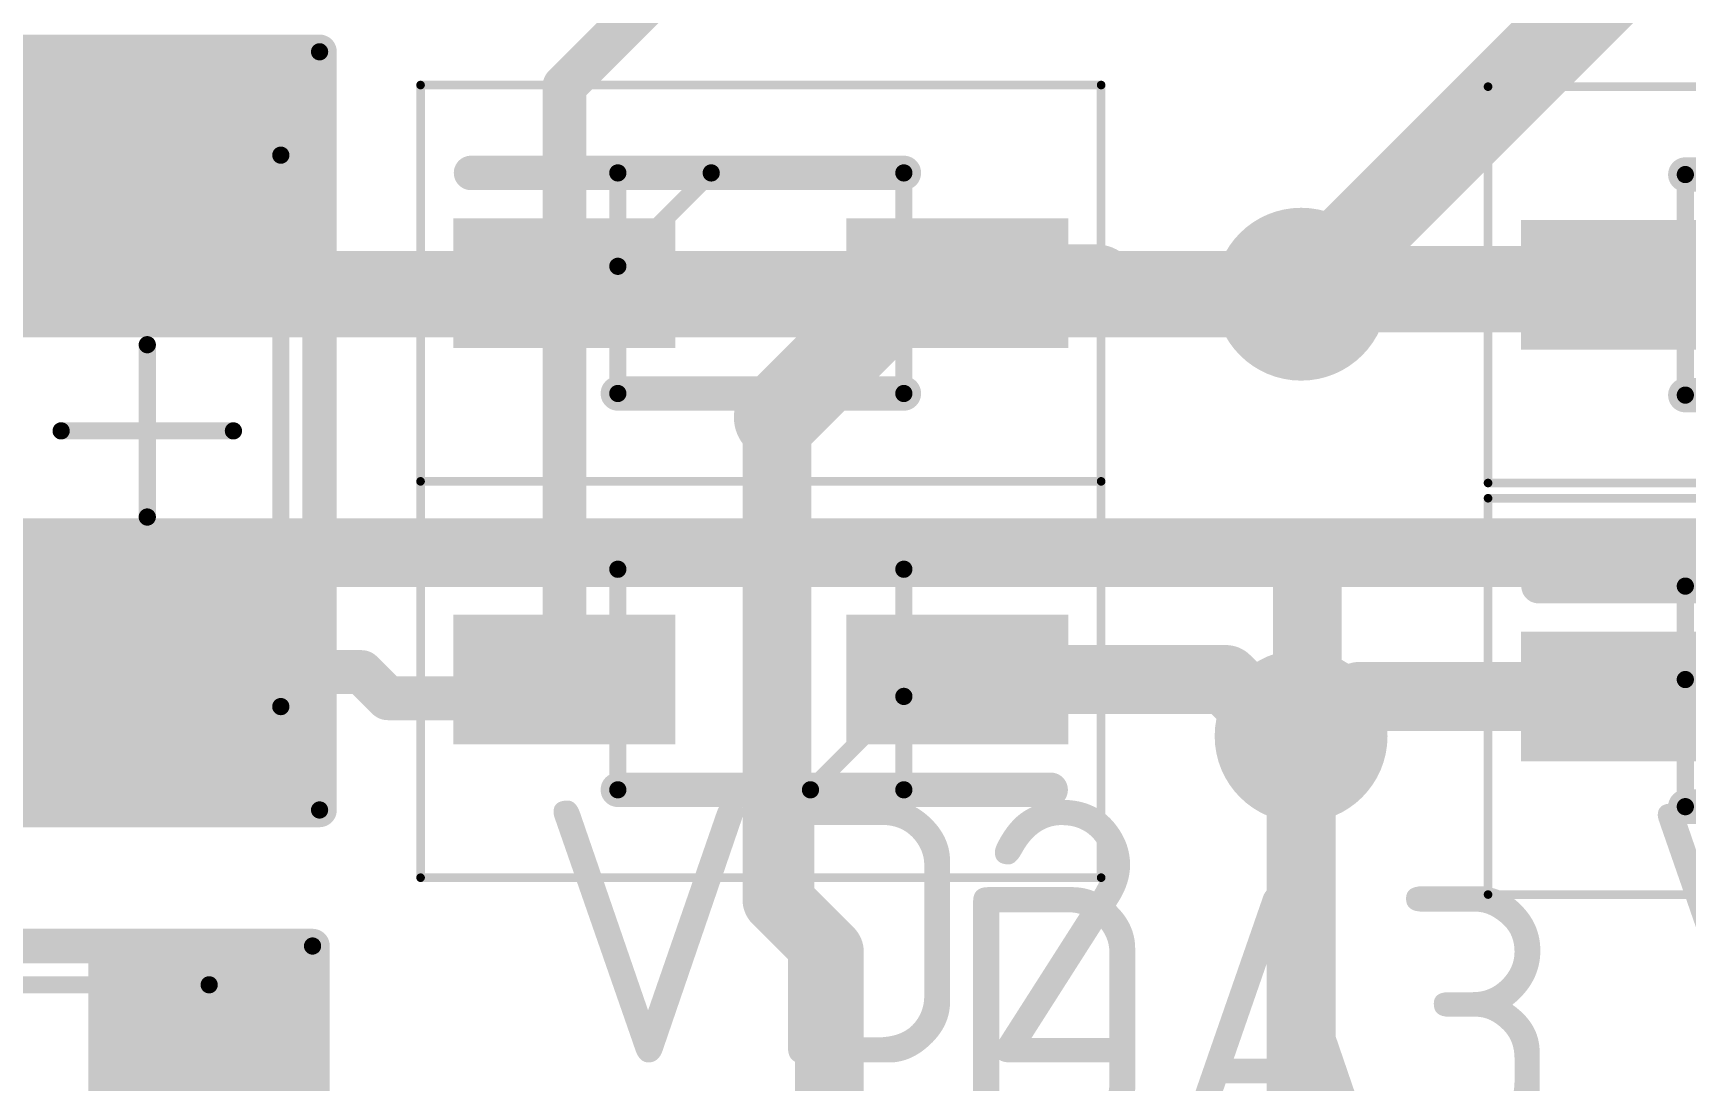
# Model space of a CAD drawing. Header units: inches. Extents: x 0 to 220, y 0 to 115.
# Drawn here: x 88.21 to 97.8, y 16.43 to 22.52 of the extents above; entities that cross this region are included whole.
import ezdxf

# ---------------------------------------------------------------- set-up
doc = ezdxf.new("R2010")
doc.units = ezdxf.units.IN
for name, color, linetype in [('Bottom Layer- Bottom', 5, 'Continuous'), ('Bottom Solder- Bot Mask', 6, 'Continuous'), ('Mechanical 13', 56, 'Continuous'), ('Mechanical 15', 56, 'Continuous'), ('Top Layer- Top', 1, 'Continuous'), ('Top Overlay- Top Silk', 2, 'Continuous'), ('Top Paste- Top Paste', 8, 'Continuous'), ('Top Solder- Top Mask', 216, 'Continuous')]:
    doc.layers.add(name, color=color, linetype=linetype)
doc.styles.add('GOST type B', font='', dxfattribs={"height": 0.2})
doc.styles.get('GOST type B').set_extended_font_data('GOST type B')

# ---------------------------------------------------------------- blocks, each defined once
blk = doc.blocks.new('1206_38')
at = {"layer": 'Top Layer- Top'}
for points in [[(-1.99999473, -0.80000475), (-1.99999473, 0.79999459), (-0.9999941899999999, 0.79999459), (-0.9999941899999999, -0.80000475)], [(0.9999941899999999, -0.79999459), (0.9999941899999999, 0.80000475), (1.99999473, 0.80000475), (1.99999473, -0.79999459)]]:
    blk.add_hatch(color=7, dxfattribs=at).paths.add_polyline_path(points)
at = {"layer": 'Top Paste- Top Paste'}
for points in [[(-1.99999473, -0.80000475), (-1.99999473, 0.79999459), (-0.9999941899999999, 0.79999459), (-0.9999941899999999, -0.80000475)], [(0.9999941899999999, -0.79999459), (0.9999941899999999, 0.80000475), (1.99999473, 0.80000475), (1.99999473, -0.79999459)]]:
    blk.add_hatch(color=7, dxfattribs=at).paths.add_polyline_path(points)
at = {"layer": 'Top Solder- Top Mask'}
for points in [[(-2.10159473, -0.90160475), (-2.10159473, 0.90159459), (-0.89839419, 0.90159459), (-0.89839419, -0.90160475)], [(0.89839419, -0.90159459), (0.89839419, 0.90160475), (2.10159473, 0.90160475), (2.10159473, -0.90159459)]]:
    blk.add_hatch(color=7, dxfattribs=at).paths.add_polyline_path(points)
at = {"layer": 'Mechanical 13'}
for points in [[(-1.59999934, 0.77499972, 0.0999998, 0.0999998, 0), (-1.60000442, -0.77499718, 0.0999998, 0.0999998, 0)], [(1.60000188, 0.77499718, 0.0999998, 0.0999998, 0), (-1.59999934, 0.77499972, 0.0999998, 0.0999998, 0)], [(1.60000188, 0.77499718, 0.0999998, 0.0999998, 0), (1.5999968, -0.77499972, 0.0999998, 0.0999998, 0)], [(1.5999968, -0.77499972, 0.0999998, 0.0999998, 0), (-1.60000442, -0.77499718, 0.0999998, 0.0999998, 0)]]:
    blk.add_lwpolyline(points, format="xyseb", dxfattribs=at)
for points in [[(-1.62499802, 0.77499972, 0.0499999, 0.0499999, 1), (-1.57500066, 0.77499972, 0.0499999, 0.0499999, 1)], [(-1.62499802, 0.77499972, 0.0499999, 0.0499999, 1), (-1.57500066, 0.77499972, 0.0499999, 0.0499999, 1)], [(1.5750032, 0.77499718, 0.0499999, 0.0499999, 1), (1.62500056, 0.77499718, 0.0499999, 0.0499999, 1)], [(1.5750032, 0.77499718, 0.0499999, 0.0499999, 1), (1.62500056, 0.77499718, 0.0499999, 0.0499999, 1)], [(-1.6250031, -0.77499718, 0.0499999, 0.0499999, 1), (-1.57500574, -0.77499718, 0.0499999, 0.0499999, 1)], [(-1.6250031, -0.77499718, 0.0499999, 0.0499999, 1), (-1.57500574, -0.77499718, 0.0499999, 0.0499999, 1)], [(1.57499812, -0.77499972, 0.0499999, 0.0499999, 1), (1.62499548, -0.77499972, 0.0499999, 0.0499999, 1)], [(1.57499812, -0.77499972, 0.0499999, 0.0499999, 1), (1.62499548, -0.77499972, 0.0499999, 0.0499999, 1)]]:
    blk.add_lwpolyline(points, format="xyseb", close=True, dxfattribs=at)
at = {"layer": 'Mechanical 15'}
for points in [[(2.19999814, 1.00000054, 0.0999998, 0.0999998, 0), (-2.19999814, 0.999998, 0.0999998, 0.0999998, 0)], [(-2.19999814, 0.999998, 0.0999998, 0.0999998, 0), (-2.19999814, -1.00000054, 0.0999998, 0.0999998, 0)], [(2.19999814, 1.00000054, 0.0999998, 0.0999998, 0), (2.19999814, -0.999998, 0.0999998, 0.0999998, 0)], [(2.54e-06, -0.49999646, 0.0999998, 0.0999998, 0), (0, 0.49999646, 0.0999998, 0.0999998, 0)], [(0.49999646, 2.54e-06, 0.0999998, 0.0999998, 0), (-0.49999646, 0, 0.0999998, 0.0999998, 0)], [(2.19999814, -0.999998, 0.0999998, 0.0999998, 0), (-2.19999814, -1.00000054, 0.0999998, 0.0999998, 0)]]:
    blk.add_lwpolyline(points, format="xyseb", dxfattribs=at)
for points in [[(-2.22499682, 0.999998, 0.0499999, 0.0499999, 1), (-2.17499946, 0.999998, 0.0499999, 0.0499999, 1)], [(-2.22499682, 0.999998, 0.0499999, 0.0499999, 1), (-2.17499946, 0.999998, 0.0499999, 0.0499999, 1)], [(2.17499946, 1.00000054, 0.0499999, 0.0499999, 1), (2.22499682, 1.00000054, 0.0499999, 0.0499999, 1)], [(2.17499946, 1.00000054, 0.0499999, 0.0499999, 1), (2.22499682, 1.00000054, 0.0499999, 0.0499999, 1)], [(-0.02499868, 0.49999646, 0.0499999, 0.0499999, 1), (0.02499868, 0.49999646, 0.0499999, 0.0499999, 1)], [(-0.5249951399999999, 0, 0.0499999, 0.0499999, 1), (-0.47499778, 0, 0.0499999, 0.0499999, 1)], [(0.47499778, 2.54e-06, 0.0499999, 0.0499999, 1), (0.5249951399999999, 2.54e-06, 0.0499999, 0.0499999, 1)], [(-0.02499614, -0.49999646, 0.0499999, 0.0499999, 1), (0.02500122, -0.49999646, 0.0499999, 0.0499999, 1)], [(-2.22499682, -1.00000054, 0.0499999, 0.0499999, 1), (-2.17499946, -1.00000054, 0.0499999, 0.0499999, 1)], [(-2.22499682, -1.00000054, 0.0499999, 0.0499999, 1), (-2.17499946, -1.00000054, 0.0499999, 0.0499999, 1)], [(2.17499946, -0.999998, 0.0499999, 0.0499999, 1), (2.22499682, -0.999998, 0.0499999, 0.0499999, 1)], [(2.17499946, -0.999998, 0.0499999, 0.0499999, 1), (2.22499682, -0.999998, 0.0499999, 0.0499999, 1)]]:
    blk.add_lwpolyline(points, format="xyseb", close=True, dxfattribs=at)
at = {"layer": 'Top Overlay- Top Silk'}
for points in [[(2.19999814, 1.00000054, 0.1999996, 0.1999996, 0), (-2.19999814, 0.999998, 0.1999996, 0.1999996, 0)], [(-2.19999814, 0.999998, 0.1999996, 0.1999996, 0), (-2.19999814, -1.00000054, 0.1999996, 0.1999996, 0)], [(2.19999814, 1.00000054, 0.1999996, 0.1999996, 0), (2.19999814, -0.999998, 0.1999996, 0.1999996, 0)], [(2.19999814, -0.999998, 0.1999996, 0.1999996, 0), (-2.19999814, -1.00000054, 0.1999996, 0.1999996, 0)]]:
    blk.add_lwpolyline(points, format="xyseb", dxfattribs=at)
for points in [[(-2.24999804, 0.999998, 0.0999998, 0.0999998, 1), (-2.14999824, 0.999998, 0.0999998, 0.0999998, 1)], [(-2.24999804, 0.999998, 0.0999998, 0.0999998, 1), (-2.14999824, 0.999998, 0.0999998, 0.0999998, 1)], [(2.14999824, 1.00000054, 0.0999998, 0.0999998, 1), (2.24999804, 1.00000054, 0.0999998, 0.0999998, 1)], [(2.14999824, 1.00000054, 0.0999998, 0.0999998, 1), (2.24999804, 1.00000054, 0.0999998, 0.0999998, 1)], [(-2.24999804, -1.00000054, 0.0999998, 0.0999998, 1), (-2.14999824, -1.00000054, 0.0999998, 0.0999998, 1)], [(-2.24999804, -1.00000054, 0.0999998, 0.0999998, 1), (-2.14999824, -1.00000054, 0.0999998, 0.0999998, 1)], [(2.14999824, -0.999998, 0.0999998, 0.0999998, 1), (2.24999804, -0.999998, 0.0999998, 0.0999998, 1)], [(2.14999824, -0.999998, 0.0999998, 0.0999998, 1), (2.24999804, -0.999998, 0.0999998, 0.0999998, 1)]]:
    blk.add_lwpolyline(points, format="xyseb", close=True, dxfattribs=at)
blk = doc.blocks.new('SOD_323_88')
at = {"layer": 'Top Layer- Top'}
for points in [[(-1.68249219, 0.27500199), (-0.59749309, 0.27500199), (-0.59749309, -0.27499691), (-1.68249219, -0.27499691)], [(0.5975032499999999, 0.27499945), (1.68250235, 0.27499945), (1.68250235, -0.27499945), (0.5975032499999999, -0.27499945)]]:
    blk.add_hatch(color=7, dxfattribs=at).paths.add_polyline_path(points)
at = {"layer": 'Top Paste- Top Paste'}
for points in [[(-1.68249219, 0.27500199), (-0.59749309, 0.27500199), (-0.59749309, -0.27499691), (-1.68249219, -0.27499691)], [(0.5975032499999999, 0.27499945), (1.68250235, 0.27499945), (1.68250235, -0.27499945), (0.5975032499999999, -0.27499945)]]:
    blk.add_hatch(color=7, dxfattribs=at).paths.add_polyline_path(points)
at = {"layer": 'Top Solder- Top Mask'}
for points in [[(-1.78409219, 0.37660199), (-0.4958930899999999, 0.37660199), (-0.4958930899999999, -0.37659691), (-1.78409219, -0.37659691)], [(0.49590325, 0.3765994499999999), (1.78410235, 0.3765994499999999), (1.78410235, -0.3765994499999999), (0.49590325, -0.3765994499999999)]]:
    blk.add_hatch(color=7, dxfattribs=at).paths.add_polyline_path(points)
at = {"layer": 'Mechanical 13'}
for points in [[(-0.83000088, 0.09799319999999999, 0.0999998, 0.0999998, 0), (-0.28798774, 0.6400038, 0.0999998, 0.0999998, 0)], [(-0.8299958, 0.6399987199999999, 0.0999998, 0.0999998, 0), (-0.82999326, -0.64000126, 0.0999998, 0.0999998, 0)], [(-0.8299958, 0.6399987199999999, 0.0999998, 0.0999998, 0), (0.83000088, 0.6399961799999999, 0.0999998, 0.0999998, 0)], [(0.8299958, -0.6399987199999999, 0.0999998, 0.0999998, 0), (0.83000088, 0.6399961799999999, 0.0999998, 0.0999998, 0)], [(-0.82999326, -0.64000126, 0.0999998, 0.0999998, 0), (0.8299958, -0.6399987199999999, 0.0999998, 0.0999998, 0)]]:
    blk.add_lwpolyline(points, format="xyseb", dxfattribs=at)
for points in [[(-0.85499448, 0.6399987199999999, 0.0499999, 0.0499999, 1), (-0.80499712, 0.6399987199999999, 0.0499999, 0.0499999, 1)], [(-0.85499448, 0.6399987199999999, 0.0499999, 0.0499999, 1), (-0.80499712, 0.6399987199999999, 0.0499999, 0.0499999, 1)], [(-0.31298642, 0.6400038, 0.0499999, 0.0499999, 1), (-0.2629890599999999, 0.6400038, 0.0499999, 0.0499999, 1)], [(0.8050021999999999, 0.6399961799999999, 0.0499999, 0.0499999, 1), (0.85499956, 0.6399961799999999, 0.0499999, 0.0499999, 1)], [(0.8050021999999999, 0.6399961799999999, 0.0499999, 0.0499999, 1), (0.85499956, 0.6399961799999999, 0.0499999, 0.0499999, 1)], [(-0.85499956, 0.09799319999999999, 0.0499999, 0.0499999, 1), (-0.8050021999999999, 0.09799319999999999, 0.0499999, 0.0499999, 1)], [(-0.8549919399999999, -0.64000126, 0.0499999, 0.0499999, 1), (-0.8049945799999999, -0.64000126, 0.0499999, 0.0499999, 1)], [(-0.8549919399999999, -0.64000126, 0.0499999, 0.0499999, 1), (-0.8049945799999999, -0.64000126, 0.0499999, 0.0499999, 1)], [(0.80499712, -0.6399987199999999, 0.0499999, 0.0499999, 1), (0.85499448, -0.6399987199999999, 0.0499999, 0.0499999, 1)], [(0.80499712, -0.6399987199999999, 0.0499999, 0.0499999, 1), (0.85499448, -0.6399987199999999, 0.0499999, 0.0499999, 1)]]:
    blk.add_lwpolyline(points, format="xyseb", close=True, dxfattribs=at)
at = {"layer": 'Mechanical 15'}
for points in [[(-1.97499478, -1.15000278, 0.0499999, 0.0499999, 0), (-1.97499224, 1.14999516, 0.0499999, 0.0499999, 0)], [(-1.97499224, 1.14999516, 0.0499999, 0.0499999, 0), (1.97499478, 1.1499977, 0.0499999, 0.0499999, 0)], [(1.97499478, 1.1499977, 0.0499999, 0.0499999, 0), (1.97499732, -1.15000786, 0.0499999, 0.0499999, 0)], [(-1.97499478, -1.15000278, 0.0499999, 0.0499999, 0), (1.97499732, -1.15000786, 0.0499999, 0.0499999, 0)]]:
    blk.add_lwpolyline(points, format="xyseb", dxfattribs=at)
for points in [[(-1.98749158, 1.14999516, 0.02499868, 0.02499868, 1), (-1.9624929, 1.14999516, 0.02499868, 0.02499868, 1)], [(-1.98749158, 1.14999516, 0.02499868, 0.02499868, 1), (-1.9624929, 1.14999516, 0.02499868, 0.02499868, 1)], [(1.96249544, 1.1499977, 0.02499868, 0.02499868, 1), (1.98749412, 1.1499977, 0.02499868, 0.02499868, 1)], [(1.96249544, 1.1499977, 0.02499868, 0.02499868, 1), (1.98749412, 1.1499977, 0.02499868, 0.02499868, 1)], [(-1.98749412, -1.15000278, 0.02499868, 0.02499868, 1), (-1.96249544, -1.15000278, 0.02499868, 0.02499868, 1)], [(-1.98749412, -1.15000278, 0.02499868, 0.02499868, 1), (-1.96249544, -1.15000278, 0.02499868, 0.02499868, 1)], [(1.96249798, -1.15000786, 0.02499868, 0.02499868, 1), (1.98749666, -1.15000786, 0.02499868, 0.02499868, 1)], [(1.96249798, -1.15000786, 0.02499868, 0.02499868, 1), (1.98749666, -1.15000786, 0.02499868, 0.02499868, 1)]]:
    blk.add_lwpolyline(points, format="xyseb", close=True, dxfattribs=at)
at = {"layer": 'Top Overlay- Top Silk'}
for points in [[(-1.68200324, 0.6399987199999999, 0.1999996, 0.1999996, 0), (0.83000088, 0.6399961799999999, 0.1999996, 0.1999996, 0)], [(-0.82999326, -0.64000126, 0.1999996, 0.1999996, 0), (0.8299958, -0.6399987199999999, 0.1999996, 0.1999996, 0)]]:
    blk.add_lwpolyline(points, format="xyseb", dxfattribs=at)
for points in [[(-1.73200314, 0.6399987199999999, 0.0999998, 0.0999998, 1), (-1.63200334, 0.6399987199999999, 0.0999998, 0.0999998, 1)], [(0.78000098, 0.6399961799999999, 0.0999998, 0.0999998, 1), (0.88000078, 0.6399961799999999, 0.0999998, 0.0999998, 1)], [(-0.8799931599999999, -0.64000126, 0.0999998, 0.0999998, 1), (-0.77999336, -0.64000126, 0.0999998, 0.0999998, 1)], [(0.7799959, -0.6399987199999999, 0.0999998, 0.0999998, 1), (0.8799957, -0.6399987199999999, 0.0999998, 0.0999998, 1)]]:
    blk.add_lwpolyline(points, format="xyseb", close=True, dxfattribs=at)
blk = doc.blocks.new('SOD_323_89')
at = {"layer": 'Top Layer- Top'}
for points in [[(-1.68249727, 0.27498675), (-0.5974981699999999, 0.27498675), (-0.5974981699999999, -0.27501215), (-1.68249727, -0.27501215)], [(0.5975032499999999, 0.27499945), (1.68250235, 0.27499945), (1.68250235, -0.27499945), (0.5975032499999999, -0.27499945)]]:
    blk.add_hatch(color=7, dxfattribs=at).paths.add_polyline_path(points)
at = {"layer": 'Top Paste- Top Paste'}
for points in [[(-1.68249727, 0.27498675), (-0.5974981699999999, 0.27498675), (-0.5974981699999999, -0.27501215), (-1.68249727, -0.27501215)], [(0.5975032499999999, 0.27499945), (1.68250235, 0.27499945), (1.68250235, -0.27499945), (0.5975032499999999, -0.27499945)]]:
    blk.add_hatch(color=7, dxfattribs=at).paths.add_polyline_path(points)
at = {"layer": 'Top Solder- Top Mask'}
for points in [[(-1.78409727, 0.37658675), (-0.49589817, 0.37658675), (-0.49589817, -0.37661215), (-1.78409727, -0.37661215)], [(0.49590325, 0.3765994499999999), (1.78410235, 0.3765994499999999), (1.78410235, -0.3765994499999999), (0.49590325, -0.3765994499999999)]]:
    blk.add_hatch(color=7, dxfattribs=at).paths.add_polyline_path(points)
at = {"layer": 'Mechanical 13'}
for points in [[(-0.82999834, -0.64000634, 0.0999998, 0.0999998, 0), (-0.8300084999999999, 0.6400038, 0.0999998, 0.0999998, 0)], [(0.82999326, 0.64000126, 0.0999998, 0.0999998, 0), (-0.8300084999999999, 0.6400038, 0.0999998, 0.0999998, 0)], [(-0.28800552, 0.6399910999999999, 0.0999998, 0.0999998, 0), (-0.82999834, 0.09799319999999999, 0.0999998, 0.0999998, 0)], [(0.8300084999999999, -0.64000634, 0.0999998, 0.0999998, 0), (0.82999326, 0.64000126, 0.0999998, 0.0999998, 0)], [(0.8300084999999999, -0.64000634, 0.0999998, 0.0999998, 0), (-0.82999834, -0.64000634, 0.0999998, 0.0999998, 0)]]:
    blk.add_lwpolyline(points, format="xyseb", dxfattribs=at)
for points in [[(-0.85500718, 0.6400038, 0.0499999, 0.0499999, 1), (-0.80500982, 0.6400038, 0.0499999, 0.0499999, 1)], [(-0.85500718, 0.6400038, 0.0499999, 0.0499999, 1), (-0.80500982, 0.6400038, 0.0499999, 0.0499999, 1)], [(-0.3130042, 0.6399910999999999, 0.0499999, 0.0499999, 1), (-0.26300684, 0.6399910999999999, 0.0499999, 0.0499999, 1)], [(0.8049945799999999, 0.64000126, 0.0499999, 0.0499999, 1), (0.8549919399999999, 0.64000126, 0.0499999, 0.0499999, 1)], [(0.8049945799999999, 0.64000126, 0.0499999, 0.0499999, 1), (0.8549919399999999, 0.64000126, 0.0499999, 0.0499999, 1)], [(-0.8549970199999999, 0.09799319999999999, 0.0499999, 0.0499999, 1), (-0.80499966, 0.09799319999999999, 0.0499999, 0.0499999, 1)], [(-0.8549970199999999, -0.64000634, 0.0499999, 0.0499999, 1), (-0.80499966, -0.64000634, 0.0499999, 0.0499999, 1)], [(-0.8549970199999999, -0.64000634, 0.0499999, 0.0499999, 1), (-0.80499966, -0.64000634, 0.0499999, 0.0499999, 1)], [(0.80500982, -0.64000634, 0.0499999, 0.0499999, 1), (0.85500718, -0.64000634, 0.0499999, 0.0499999, 1)], [(0.80500982, -0.64000634, 0.0499999, 0.0499999, 1), (0.85500718, -0.64000634, 0.0499999, 0.0499999, 1)]]:
    blk.add_lwpolyline(points, format="xyseb", close=True, dxfattribs=at)
at = {"layer": 'Mechanical 15'}
for points in [[(-1.97499478, 1.15000278, 0.0499999, 0.0499999, 0), (-1.97499478, -1.15000278, 0.0499999, 0.0499999, 0)], [(1.9750024, 1.1499977, 0.0499999, 0.0499999, 0), (-1.97499478, 1.15000278, 0.0499999, 0.0499999, 0)], [(1.9750024, 1.1499977, 0.0499999, 0.0499999, 0), (1.97499224, -1.15000786, 0.0499999, 0.0499999, 0)], [(1.97499224, -1.15000786, 0.0499999, 0.0499999, 0), (-1.97499478, -1.15000278, 0.0499999, 0.0499999, 0)]]:
    blk.add_lwpolyline(points, format="xyseb", dxfattribs=at)
for points in [[(-1.98749412, 1.15000278, 0.02499868, 0.02499868, 1), (-1.96249544, 1.15000278, 0.02499868, 0.02499868, 1)], [(-1.98749412, 1.15000278, 0.02499868, 0.02499868, 1), (-1.96249544, 1.15000278, 0.02499868, 0.02499868, 1)], [(1.96250306, 1.1499977, 0.02499868, 0.02499868, 1), (1.98750174, 1.1499977, 0.02499868, 0.02499868, 1)], [(1.96250306, 1.1499977, 0.02499868, 0.02499868, 1), (1.98750174, 1.1499977, 0.02499868, 0.02499868, 1)], [(-1.98749412, -1.15000278, 0.02499868, 0.02499868, 1), (-1.96249544, -1.15000278, 0.02499868, 0.02499868, 1)], [(-1.98749412, -1.15000278, 0.02499868, 0.02499868, 1), (-1.96249544, -1.15000278, 0.02499868, 0.02499868, 1)], [(1.9624929, -1.15000786, 0.02499868, 0.02499868, 1), (1.98749158, -1.15000786, 0.02499868, 0.02499868, 1)], [(1.9624929, -1.15000786, 0.02499868, 0.02499868, 1), (1.98749158, -1.15000786, 0.02499868, 0.02499868, 1)]]:
    blk.add_lwpolyline(points, format="xyseb", close=True, dxfattribs=at)
at = {"layer": 'Top Overlay- Top Silk'}
for points in [[(0.82999326, 0.64000126, 0.1999996, 0.1999996, 0), (-1.68200324, 0.6399987199999999, 0.1999996, 0.1999996, 0)], [(0.8300084999999999, -0.64000634, 0.1999996, 0.1999996, 0), (-0.82999834, -0.64000634, 0.1999996, 0.1999996, 0)]]:
    blk.add_lwpolyline(points, format="xyseb", dxfattribs=at)
for points in [[(-1.73200314, 0.6399987199999999, 0.0999998, 0.0999998, 1), (-1.63200334, 0.6399987199999999, 0.0999998, 0.0999998, 1)], [(0.77999336, 0.64000126, 0.0999998, 0.0999998, 1), (0.8799931599999999, 0.64000126, 0.0999998, 0.0999998, 1)], [(-0.8799982399999999, -0.64000634, 0.0999998, 0.0999998, 1), (-0.77999844, -0.64000634, 0.0999998, 0.0999998, 1)], [(0.7800085999999999, -0.64000634, 0.0999998, 0.0999998, 1), (0.8800084, -0.64000634, 0.0999998, 0.0999998, 1)]]:
    blk.add_lwpolyline(points, format="xyseb", close=True, dxfattribs=at)
blk = doc.blocks.new('SOD_323_90')
at = {"layer": 'Top Layer- Top'}
for points in [[(-1.68250235, 0.27499945), (-0.5975032499999999, 0.27499945), (-0.5975032499999999, -0.27499945), (-1.68250235, -0.27499945)], [(0.5975032499999999, 0.27499945), (1.68250235, 0.27499945), (1.68250235, -0.27499945), (0.5975032499999999, -0.27499945)]]:
    blk.add_hatch(color=7, dxfattribs=at).paths.add_polyline_path(points)
at = {"layer": 'Top Paste- Top Paste'}
for points in [[(-1.68250235, 0.27499945), (-0.5975032499999999, 0.27499945), (-0.5975032499999999, -0.27499945), (-1.68250235, -0.27499945)], [(0.5975032499999999, 0.27499945), (1.68250235, 0.27499945), (1.68250235, -0.27499945), (0.5975032499999999, -0.27499945)]]:
    blk.add_hatch(color=7, dxfattribs=at).paths.add_polyline_path(points)
at = {"layer": 'Top Solder- Top Mask'}
for points in [[(-1.78410235, 0.3765994499999999), (-0.49590325, 0.3765994499999999), (-0.49590325, -0.3765994499999999), (-1.78410235, -0.3765994499999999)], [(0.49590325, 0.3765994499999999), (1.78410235, 0.3765994499999999), (1.78410235, -0.3765994499999999), (0.49590325, -0.3765994499999999)]]:
    blk.add_hatch(color=7, dxfattribs=at).paths.add_polyline_path(points)
at = {"layer": 'Mechanical 13'}
for points in [[(-0.28800806, 0.64000126, 0.0999998, 0.0999998, 0), (-0.83000088, 0.09798812, 0.0999998, 0.0999998, 0)], [(-0.82999072, -0.6400114199999999, 0.0999998, 0.0999998, 0), (-0.82999326, 0.6399936399999999, 0.0999998, 0.0999998, 0)], [(0.8299958, 0.6399910999999999, 0.0999998, 0.0999998, 0), (-0.82999326, 0.6399936399999999, 0.0999998, 0.0999998, 0)], [(0.8299958, 0.6399910999999999, 0.0999998, 0.0999998, 0), (0.8299958, -0.6399987199999999, 0.0999998, 0.0999998, 0)], [(0.8299958, -0.6399987199999999, 0.0999998, 0.0999998, 0), (-0.82999072, -0.6400114199999999, 0.0999998, 0.0999998, 0)]]:
    blk.add_lwpolyline(points, format="xyseb", dxfattribs=at)
for points in [[(-0.8549919399999999, 0.6399936399999999, 0.0499999, 0.0499999, 1), (-0.8049945799999999, 0.6399936399999999, 0.0499999, 0.0499999, 1)], [(-0.8549919399999999, 0.6399936399999999, 0.0499999, 0.0499999, 1), (-0.8049945799999999, 0.6399936399999999, 0.0499999, 0.0499999, 1)], [(-0.31300674, 0.64000126, 0.0499999, 0.0499999, 1), (-0.26300938, 0.64000126, 0.0499999, 0.0499999, 1)], [(0.80499712, 0.6399910999999999, 0.0499999, 0.0499999, 1), (0.85499448, 0.6399910999999999, 0.0499999, 0.0499999, 1)], [(0.80499712, 0.6399910999999999, 0.0499999, 0.0499999, 1), (0.85499448, 0.6399910999999999, 0.0499999, 0.0499999, 1)], [(-0.85499956, 0.09798812, 0.0499999, 0.0499999, 1), (-0.8050021999999999, 0.09798812, 0.0499999, 0.0499999, 1)], [(-0.8549894, -0.6400114199999999, 0.0499999, 0.0499999, 1), (-0.80499204, -0.6400114199999999, 0.0499999, 0.0499999, 1)], [(-0.8549894, -0.6400114199999999, 0.0499999, 0.0499999, 1), (-0.80499204, -0.6400114199999999, 0.0499999, 0.0499999, 1)], [(0.80499712, -0.6399987199999999, 0.0499999, 0.0499999, 1), (0.85499448, -0.6399987199999999, 0.0499999, 0.0499999, 1)], [(0.80499712, -0.6399987199999999, 0.0499999, 0.0499999, 1), (0.85499448, -0.6399987199999999, 0.0499999, 0.0499999, 1)]]:
    blk.add_lwpolyline(points, format="xyseb", close=True, dxfattribs=at)
at = {"layer": 'Mechanical 15'}
for points in [[(-1.97499478, 1.1499977, 0.0499999, 0.0499999, 0), (-1.97499986, -1.14999262, 0.0499999, 0.0499999, 0)], [(1.97500748, 1.15000278, 0.0499999, 0.0499999, 0), (-1.97499478, 1.1499977, 0.0499999, 0.0499999, 0)], [(1.97500748, 1.15000278, 0.0499999, 0.0499999, 0), (1.9749897, -1.15000278, 0.0499999, 0.0499999, 0)], [(1.9749897, -1.15000278, 0.0499999, 0.0499999, 0), (-1.97499986, -1.14999262, 0.0499999, 0.0499999, 0)]]:
    blk.add_lwpolyline(points, format="xyseb", dxfattribs=at)
for points in [[(-1.98749412, 1.1499977, 0.02499868, 0.02499868, 1), (-1.96249544, 1.1499977, 0.02499868, 0.02499868, 1)], [(-1.98749412, 1.1499977, 0.02499868, 0.02499868, 1), (-1.96249544, 1.1499977, 0.02499868, 0.02499868, 1)], [(1.96250814, 1.15000278, 0.02499868, 0.02499868, 1), (1.98750682, 1.15000278, 0.02499868, 0.02499868, 1)], [(1.96250814, 1.15000278, 0.02499868, 0.02499868, 1), (1.98750682, 1.15000278, 0.02499868, 0.02499868, 1)], [(-1.9874992, -1.14999262, 0.02499868, 0.02499868, 1), (-1.96250052, -1.14999262, 0.02499868, 0.02499868, 1)], [(-1.9874992, -1.14999262, 0.02499868, 0.02499868, 1), (-1.96250052, -1.14999262, 0.02499868, 0.02499868, 1)], [(1.96249036, -1.15000278, 0.02499868, 0.02499868, 1), (1.98748904, -1.15000278, 0.02499868, 0.02499868, 1)], [(1.96249036, -1.15000278, 0.02499868, 0.02499868, 1), (1.98748904, -1.15000278, 0.02499868, 0.02499868, 1)]]:
    blk.add_lwpolyline(points, format="xyseb", close=True, dxfattribs=at)
at = {"layer": 'Top Overlay- Top Silk'}
for points in [[(0.8299958, 0.6399910999999999, 0.1999996, 0.1999996, 0), (-1.68200578, 0.64000126, 0.1999996, 0.1999996, 0)], [(0.8299958, -0.6399987199999999, 0.1999996, 0.1999996, 0), (-0.82999072, -0.6400114199999999, 0.1999996, 0.1999996, 0)]]:
    blk.add_lwpolyline(points, format="xyseb", dxfattribs=at)
for points in [[(-1.73200568, 0.64000126, 0.0999998, 0.0999998, 1), (-1.63200588, 0.64000126, 0.0999998, 0.0999998, 1)], [(0.7799959, 0.6399910999999999, 0.0999998, 0.0999998, 1), (0.8799957, 0.6399910999999999, 0.0999998, 0.0999998, 1)], [(-0.8799906199999998, -0.6400114199999999, 0.0999998, 0.0999998, 1), (-0.77999082, -0.6400114199999999, 0.0999998, 0.0999998, 1)], [(0.7799959, -0.6399987199999999, 0.0999998, 0.0999998, 1), (0.8799957, -0.6399987199999999, 0.0999998, 0.0999998, 1)]]:
    blk.add_lwpolyline(points, format="xyseb", close=True, dxfattribs=at)
blk = doc.blocks.new('SOD_323_91')
at = {"layer": 'Top Layer- Top'}
for points in [[(-1.68249219, 0.27500961), (-0.59749309, 0.27500961), (-0.59749309, -0.27498929), (-1.68249219, -0.27498929)], [(0.59751087, 0.27499945), (1.68250997, 0.27499945), (1.68250997, -0.27499945), (0.59751087, -0.27499945)]]:
    blk.add_hatch(color=7, dxfattribs=at).paths.add_polyline_path(points)
at = {"layer": 'Top Paste- Top Paste'}
for points in [[(-1.68249219, 0.27500961), (-0.59749309, 0.27500961), (-0.59749309, -0.27498929), (-1.68249219, -0.27498929)], [(0.59751087, 0.27499945), (1.68250997, 0.27499945), (1.68250997, -0.27499945), (0.59751087, -0.27499945)]]:
    blk.add_hatch(color=7, dxfattribs=at).paths.add_polyline_path(points)
at = {"layer": 'Top Solder- Top Mask'}
for points in [[(-1.78409219, 0.37660961), (-0.4958930899999999, 0.37660961), (-0.4958930899999999, -0.37658929), (-1.78409219, -0.37658929)], [(0.49591087, 0.3765994499999999), (1.78410997, 0.3765994499999999), (1.78410997, -0.3765994499999999), (0.49591087, -0.3765994499999999)]]:
    blk.add_hatch(color=7, dxfattribs=at).paths.add_polyline_path(points)
at = {"layer": 'Mechanical 13'}
for points in [[(-0.83001104, 0.09801351999999999, 0.0999998, 0.0999998, 0), (-0.2879852, 0.6400038, 0.0999998, 0.0999998, 0)], [(-0.8300084999999999, -0.6399910999999999, 0.0999998, 0.0999998, 0), (-0.8299881800000001, 0.6400114199999999, 0.0999998, 0.0999998, 0)], [(-0.8299881800000001, 0.6400114199999999, 0.0999998, 0.0999998, 0), (0.8300084999999999, 0.64000634, 0.0999998, 0.0999998, 0)], [(0.8300084999999999, -0.6399910999999999, 0.0999998, 0.0999998, 0), (0.8300084999999999, 0.64000634, 0.0999998, 0.0999998, 0)], [(-0.8300084999999999, -0.6399910999999999, 0.0999998, 0.0999998, 0), (0.8300084999999999, -0.6399910999999999, 0.0999998, 0.0999998, 0)]]:
    blk.add_lwpolyline(points, format="xyseb", dxfattribs=at)
for points in [[(-0.85498686, 0.6400114199999999, 0.0499999, 0.0499999, 1), (-0.8049894999999999, 0.6400114199999999, 0.0499999, 0.0499999, 1)], [(-0.85498686, 0.6400114199999999, 0.0499999, 0.0499999, 1), (-0.8049894999999999, 0.6400114199999999, 0.0499999, 0.0499999, 1)], [(-0.31298388, 0.6400038, 0.0499999, 0.0499999, 1), (-0.26298652, 0.6400038, 0.0499999, 0.0499999, 1)], [(0.80500982, 0.64000634, 0.0499999, 0.0499999, 1), (0.85500718, 0.64000634, 0.0499999, 0.0499999, 1)], [(0.80500982, 0.64000634, 0.0499999, 0.0499999, 1), (0.85500718, 0.64000634, 0.0499999, 0.0499999, 1)], [(-0.85500972, 0.09801351999999999, 0.0499999, 0.0499999, 1), (-0.8050123599999999, 0.09801351999999999, 0.0499999, 0.0499999, 1)], [(-0.85500718, -0.6399910999999999, 0.0499999, 0.0499999, 1), (-0.80500982, -0.6399910999999999, 0.0499999, 0.0499999, 1)], [(-0.85500718, -0.6399910999999999, 0.0499999, 0.0499999, 1), (-0.80500982, -0.6399910999999999, 0.0499999, 0.0499999, 1)], [(0.80500982, -0.6399910999999999, 0.0499999, 0.0499999, 1), (0.85500718, -0.6399910999999999, 0.0499999, 0.0499999, 1)], [(0.80500982, -0.6399910999999999, 0.0499999, 0.0499999, 1), (0.85500718, -0.6399910999999999, 0.0499999, 0.0499999, 1)]]:
    blk.add_lwpolyline(points, format="xyseb", close=True, dxfattribs=at)
at = {"layer": 'Mechanical 15'}
for points in [[(-1.97499478, -1.15000278, 0.0499999, 0.0499999, 0), (-1.97499224, 1.1499977, 0.0499999, 0.0499999, 0)], [(-1.97499224, 1.1499977, 0.0499999, 0.0499999, 0), (1.97499478, 1.1499977, 0.0499999, 0.0499999, 0)], [(1.97499478, 1.1499977, 0.0499999, 0.0499999, 0), (1.97500494, -1.149985, 0.0499999, 0.0499999, 0)], [(-1.97499478, -1.15000278, 0.0499999, 0.0499999, 0), (1.97500494, -1.149985, 0.0499999, 0.0499999, 0)]]:
    blk.add_lwpolyline(points, format="xyseb", dxfattribs=at)
for points in [[(-1.98749158, 1.1499977, 0.02499868, 0.02499868, 1), (-1.9624929, 1.1499977, 0.02499868, 0.02499868, 1)], [(-1.98749158, 1.1499977, 0.02499868, 0.02499868, 1), (-1.9624929, 1.1499977, 0.02499868, 0.02499868, 1)], [(1.96249544, 1.1499977, 0.02499868, 0.02499868, 1), (1.98749412, 1.1499977, 0.02499868, 0.02499868, 1)], [(1.96249544, 1.1499977, 0.02499868, 0.02499868, 1), (1.98749412, 1.1499977, 0.02499868, 0.02499868, 1)], [(-1.98749412, -1.15000278, 0.02499868, 0.02499868, 1), (-1.96249544, -1.15000278, 0.02499868, 0.02499868, 1)], [(-1.98749412, -1.15000278, 0.02499868, 0.02499868, 1), (-1.96249544, -1.15000278, 0.02499868, 0.02499868, 1)], [(1.9625056, -1.149985, 0.02499868, 0.02499868, 1), (1.98750428, -1.149985, 0.02499868, 0.02499868, 1)], [(1.9625056, -1.149985, 0.02499868, 0.02499868, 1), (1.98750428, -1.149985, 0.02499868, 0.02499868, 1)]]:
    blk.add_lwpolyline(points, format="xyseb", close=True, dxfattribs=at)
at = {"layer": 'Top Overlay- Top Silk'}
for points in [[(-1.68200578, 0.64000126, 0.1999996, 0.1999996, 0), (0.8300084999999999, 0.64000634, 0.1999996, 0.1999996, 0)], [(-0.8300084999999999, -0.6399910999999999, 0.1999996, 0.1999996, 0), (0.8300084999999999, -0.6399910999999999, 0.1999996, 0.1999996, 0)]]:
    blk.add_lwpolyline(points, format="xyseb", dxfattribs=at)
for points in [[(-1.73200568, 0.64000126, 0.0999998, 0.0999998, 1), (-1.63200588, 0.64000126, 0.0999998, 0.0999998, 1)], [(0.7800085999999999, 0.64000634, 0.0999998, 0.0999998, 1), (0.8800084, 0.64000634, 0.0999998, 0.0999998, 1)], [(-0.8800084, -0.6399910999999999, 0.0999998, 0.0999998, 1), (-0.7800085999999999, -0.6399910999999999, 0.0999998, 0.0999998, 1)], [(0.7800085999999999, -0.6399910999999999, 0.0999998, 0.0999998, 1), (0.8800084, -0.6399910999999999, 0.0999998, 0.0999998, 1)]]:
    blk.add_lwpolyline(points, format="xyseb", close=True, dxfattribs=at)
blk = doc.blocks.new('1206_132')
at = {"layer": 'Top Layer- Top'}
for points in [[(-1.99999473, -0.80000475), (-1.99999473, 0.7999945899999997), (-0.9999941900000001, 0.7999945900000001), (-0.9999941899999997, -0.8000047499999998)], [(0.9999941900000001, -0.7999945900000001), (0.9999941899999997, 0.8000047499999998), (1.99999473, 0.80000475), (1.99999473, -0.7999945899999997)]]:
    blk.add_hatch(color=7, dxfattribs=at).paths.add_polyline_path(points)
at = {"layer": 'Top Paste- Top Paste'}
for points in [[(-1.99999473, -0.80000475), (-1.99999473, 0.7999945899999997), (-0.9999941900000001, 0.7999945900000001), (-0.9999941899999997, -0.8000047499999998)], [(0.9999941900000001, -0.7999945900000001), (0.9999941899999997, 0.8000047499999998), (1.99999473, 0.80000475), (1.99999473, -0.7999945899999997)]]:
    blk.add_hatch(color=7, dxfattribs=at).paths.add_polyline_path(points)
at = {"layer": 'Top Solder- Top Mask'}
for points in [[(-2.10159473, -0.9016047500000002), (-2.10159473, 0.9015945899999999), (-0.8983941900000002, 0.90159459), (-0.8983941899999998, -0.9016047499999997)], [(0.8983941900000002, -0.90159459), (0.8983941899999998, 0.9016047499999997), (2.10159473, 0.9016047500000002), (2.10159473, -0.9015945899999999)]]:
    blk.add_hatch(color=7, dxfattribs=at).paths.add_polyline_path(points)
at = {"layer": 'Mechanical 13'}
for points in [[(-1.60000442, -0.77499718, 0.0999998, 0.0999998, 0), (-1.59998664, 0.77499718, 0.0999998, 0.0999998, 0)], [(1.60000188, 0.77499718, 0.0999998, 0.0999998, 0), (-1.59998664, 0.77499718, 0.0999998, 0.0999998, 0)], [(1.59998664, -0.77499718, 0.0999998, 0.0999998, 0), (1.60000188, 0.77499718, 0.0999998, 0.0999998, 0)], [(1.59998664, -0.77499718, 0.0999998, 0.0999998, 0), (-1.60000442, -0.77499718, 0.0999998, 0.0999998, 0)]]:
    blk.add_lwpolyline(points, format="xyseb", dxfattribs=at)
for points in [[(-1.62498532, 0.77499718, 0.0499999, 0.0499999, 1), (-1.57498796, 0.77499718, 0.0499999, 0.0499999, 1)], [(-1.62498532, 0.77499718, 0.0499999, 0.0499999, 1), (-1.57498796, 0.77499718, 0.0499999, 0.0499999, 1)], [(1.5750032, 0.77499718, 0.0499999, 0.0499999, 1), (1.62500056, 0.77499718, 0.0499999, 0.0499999, 1)], [(1.5750032, 0.77499718, 0.0499999, 0.0499999, 1), (1.62500056, 0.77499718, 0.0499999, 0.0499999, 1)], [(-1.6250031, -0.77499718, 0.0499999, 0.0499999, 1), (-1.57500574, -0.77499718, 0.0499999, 0.0499999, 1)], [(-1.6250031, -0.77499718, 0.0499999, 0.0499999, 1), (-1.57500574, -0.77499718, 0.0499999, 0.0499999, 1)], [(1.57498796, -0.77499718, 0.0499999, 0.0499999, 1), (1.62498532, -0.77499718, 0.0499999, 0.0499999, 1)], [(1.57498796, -0.77499718, 0.0499999, 0.0499999, 1), (1.62498532, -0.77499718, 0.0499999, 0.0499999, 1)]]:
    blk.add_lwpolyline(points, format="xyseb", close=True, dxfattribs=at)
at = {"layer": 'Mechanical 15'}
for points in [[(-2.19999814, 0.999998, 0.0999998, 0.0999998, 0), (2.19999814, 1.00000054, 0.0999998, 0.0999998, 0)], [(-2.19999814, -1.00000054, 0.0999998, 0.0999998, 0), (-2.19999814, 0.999998, 0.0999998, 0.0999998, 0)], [(2.19999814, -0.999998, 0.0999998, 0.0999998, 0), (2.19999814, 1.00000054, 0.0999998, 0.0999998, 0)], [(0, -0.49999646, 0.0999998, 0.0999998, 0), (0, 0.49999646, 0.0999998, 0.0999998, 0)], [(0.49999646, 0, 0.0999998, 0.0999998, 0), (-0.49999646, 0, 0.0999998, 0.0999998, 0)], [(-2.19999814, -1.00000054, 0.0999998, 0.0999998, 0), (2.19999814, -0.999998, 0.0999998, 0.0999998, 0)]]:
    blk.add_lwpolyline(points, format="xyseb", dxfattribs=at)
for points in [[(-2.22499682, 0.999998, 0.0499999, 0.0499999, 1), (-2.17499946, 0.999998, 0.0499999, 0.0499999, 1)], [(-2.22499682, 0.999998, 0.0499999, 0.0499999, 1), (-2.17499946, 0.999998, 0.0499999, 0.0499999, 1)], [(2.17499946, 1.00000054, 0.0499999, 0.0499999, 1), (2.22499682, 1.00000054, 0.0499999, 0.0499999, 1)], [(2.17499946, 1.00000054, 0.0499999, 0.0499999, 1), (2.22499682, 1.00000054, 0.0499999, 0.0499999, 1)], [(-0.02499868, 0.49999646, 0.0499999, 0.0499999, 1), (0.02499868, 0.49999646, 0.0499999, 0.0499999, 1)], [(-0.5249951399999999, 0, 0.0499999, 0.0499999, 1), (-0.47499778, 0, 0.0499999, 0.0499999, 1)], [(0.47499778, 0, 0.0499999, 0.0499999, 1), (0.5249951399999999, 0, 0.0499999, 0.0499999, 1)], [(-0.02499868, -0.49999646, 0.0499999, 0.0499999, 1), (0.02499868, -0.49999646, 0.0499999, 0.0499999, 1)], [(-2.22499682, -1.00000054, 0.0499999, 0.0499999, 1), (-2.17499946, -1.00000054, 0.0499999, 0.0499999, 1)], [(-2.22499682, -1.00000054, 0.0499999, 0.0499999, 1), (-2.17499946, -1.00000054, 0.0499999, 0.0499999, 1)], [(2.17499946, -0.999998, 0.0499999, 0.0499999, 1), (2.22499682, -0.999998, 0.0499999, 0.0499999, 1)], [(2.17499946, -0.999998, 0.0499999, 0.0499999, 1), (2.22499682, -0.999998, 0.0499999, 0.0499999, 1)]]:
    blk.add_lwpolyline(points, format="xyseb", close=True, dxfattribs=at)
at = {"layer": 'Top Overlay- Top Silk'}
for points in [[(-2.19999814, 0.999998, 0.1999996, 0.1999996, 0), (2.19999814, 1.00000054, 0.1999996, 0.1999996, 0)], [(-2.19999814, -1.00000054, 0.1999996, 0.1999996, 0), (-2.19999814, 0.999998, 0.1999996, 0.1999996, 0)], [(2.19999814, -0.999998, 0.1999996, 0.1999996, 0), (2.19999814, 1.00000054, 0.1999996, 0.1999996, 0)], [(-2.19999814, -1.00000054, 0.1999996, 0.1999996, 0), (2.19999814, -0.999998, 0.1999996, 0.1999996, 0)]]:
    blk.add_lwpolyline(points, format="xyseb", dxfattribs=at)
for points in [[(-2.24999804, 0.999998, 0.0999998, 0.0999998, 1), (-2.14999824, 0.999998, 0.0999998, 0.0999998, 1)], [(-2.24999804, 0.999998, 0.0999998, 0.0999998, 1), (-2.14999824, 0.999998, 0.0999998, 0.0999998, 1)], [(2.14999824, 1.00000054, 0.0999998, 0.0999998, 1), (2.24999804, 1.00000054, 0.0999998, 0.0999998, 1)], [(2.14999824, 1.00000054, 0.0999998, 0.0999998, 1), (2.24999804, 1.00000054, 0.0999998, 0.0999998, 1)], [(-2.24999804, -1.00000054, 0.0999998, 0.0999998, 1), (-2.14999824, -1.00000054, 0.0999998, 0.0999998, 1)], [(-2.24999804, -1.00000054, 0.0999998, 0.0999998, 1), (-2.14999824, -1.00000054, 0.0999998, 0.0999998, 1)], [(2.14999824, -0.999998, 0.0999998, 0.0999998, 1), (2.24999804, -0.999998, 0.0999998, 0.0999998, 1)], [(2.14999824, -0.999998, 0.0999998, 0.0999998, 1), (2.24999804, -0.999998, 0.0999998, 0.0999998, 1)]]:
    blk.add_lwpolyline(points, format="xyseb", close=True, dxfattribs=at)

msp = doc.modelspace()

# ---------------------------------------------------------------- hatches: boundary and pattern name
at = {"layer": 'Bottom Layer- Bottom'}
h = msp.add_hatch(color=7, dxfattribs=at)
edge = h.paths.add_edge_path()
edge.add_arc((95.56467044, 21.00000118), 0.3999992, 0, 360)
h = msp.add_hatch(color=7, dxfattribs=at)
edge = h.paths.add_edge_path()
edge.add_arc((95.56467044, 18.43532), 0.3999992, 0, 360)
at = {"layer": 'Bottom Solder- Bot Mask'}
h = msp.add_hatch(color=7, dxfattribs=at)
edge = h.paths.add_edge_path()
edge.add_arc((95.56467044, 21.00000118), 0.5015992, 0, 360)
h = msp.add_hatch(color=7, dxfattribs=at)
edge = h.paths.add_edge_path()
edge.add_arc((95.56467044, 18.43532), 0.5015992, 0, 360)
at = {"layer": 'Top Layer- Top'}
h = msp.add_hatch(color=7, dxfattribs=at)
edge = h.paths.add_edge_path()
edge.add_arc((95.56467044, 21.00000118), 0.3999992, 0, 360)
h = msp.add_hatch(color=7, dxfattribs=at)
edge = h.paths.add_edge_path()
edge.add_arc((95.56467044, 18.43532), 0.3999992, 0, 360)
at = {"layer": 'Top Solder- Top Mask'}
h = msp.add_hatch(color=7, dxfattribs=at)
edge = h.paths.add_edge_path()
edge.add_arc((95.56467044, 21.00000118), 0.5015992, 0, 360)
h = msp.add_hatch(color=7, dxfattribs=at)
edge = h.paths.add_edge_path()
edge.add_arc((95.56467044, 18.43532), 0.5015992, 0, 360)

# ---------------------------------------------------------------- linework, layer by layer
at = {"layer": 'Bottom Layer- Bottom'}
for points in [[(95.56467044, 21.00000118, 0.499999, 0.499999, 0), (98.92606326, 24.361394, 0.499999, 0.499999, 0)], [(87.20000086, 21.00000118, 0.499999, 0.499999, 0), (95.63494462, 21.00000118, 0.499999, 0.499999, 0)], [(81.75000159999999, 19.50000164, 0.3999992, 0.3999992, 0), (95.60083749999998, 19.50000164, 0.3999992, 0.3999992, 0)], [(95.60083749999998, 19.50000164, 0.3999992, 0.3999992, 0), (125.99999946, 19.50000164, 0.3999992, 0.3999992, 0)], [(95.60083749999998, 18.47148706, 0.3999992, 0.3999992, 0), (95.60083749999998, 19.50000164, 0.3999992, 0.3999992, 0)], [(95.56467044, 18.43532, 0.3999992, 0.3999992, 0), (95.60083749999998, 18.47148706, 0.3999992, 0.3999992, 0)]]:
    msp.add_lwpolyline(points, format="xyseb", dxfattribs=at)
for points in [[(95.43967196, 21.00000118, 0.2499995, 0.2499995, 1), (95.68966892, 21.00000118, 0.2499995, 0.2499995, 1)], [(95.50994614, 21.00000118, 0.2499995, 0.2499995, 1), (95.7599431, 21.00000118, 0.2499995, 0.2499995, 1)], [(95.5008377, 19.50000164, 0.1999996, 0.1999996, 1), (95.70083729999999, 19.50000164, 0.1999996, 0.1999996, 1)], [(95.5008377, 19.50000164, 0.1999996, 0.1999996, 1), (95.70083729999999, 19.50000164, 0.1999996, 0.1999996, 1)], [(95.5008377, 19.50000164, 0.1999996, 0.1999996, 1), (95.70083729999999, 19.50000164, 0.1999996, 0.1999996, 1)], [(95.46467064, 18.43532, 0.1999996, 0.1999996, 1), (95.66467023999999, 18.43532, 0.1999996, 0.1999996, 1)], [(95.5008377, 18.47148706, 0.1999996, 0.1999996, 1), (95.70083729999999, 18.47148706, 0.1999996, 0.1999996, 1)], [(95.5008377, 18.47148706, 0.1999996, 0.1999996, 1), (95.70083729999999, 18.47148706, 0.1999996, 0.1999996, 1)]]:
    msp.add_lwpolyline(points, format="xyseb", close=True, dxfattribs=at)
at = {"layer": 'Top Layer- Top'}
for points in [[(91.2890986, 22.20680344, 0.254, 0.254, 0), (91.83229792, 22.75000276, 0.254, 0.254, 0)], [(91.2890986, 21.06387964, 0.254, 0.254, 0), (91.2890986, 22.20680344, 0.254, 0.254, 0)], [(86.70596323999999, 19.8447914, 0.254, 0.254, 0), (88.56797374, 21.7068019, 0.254, 0.254, 0)], [(88.56797374, 21.7068019, 0.254, 0.254, 0), (88.86797313999999, 21.7068019, 0.254, 0.254, 0)], [(92.52260642, 20.28488958, 0.499999, 0.499999, 0), (93.30159394, 21.0638771, 0.499999, 0.499999, 0)], [(93.30159394, 21.0638771, 0.499999, 0.499999, 0), (93.56909404, 21.0638771, 0.499999, 0.499999, 0)], [(93.56909404, 21.0638771, 0.499999, 0.499999, 0), (93.59409525999999, 21.03887588, 0.499999, 0.499999, 0)], [(97.459673, 21.02935596, 0.499999, 0.499999, 0), (97.48467422, 21.05435718, 0.499999, 0.499999, 0)], [(93.59409525999999, 21.03887588, 0.499999, 0.499999, 0), (94.3757955, 21.03887588, 0.499999, 0.499999, 0)], [(94.3757955, 21.03887588, 0.499999, 0.499999, 0), (94.41467019999999, 21.00000118, 0.499999, 0.499999, 0)], [(94.41467019999999, 21.00000118, 0.499999, 0.499999, 0), (95.56467044, 21.00000118, 0.499999, 0.499999, 0)], [(95.56467044, 21.00000118, 0.499999, 0.499999, 0), (95.59402521999999, 21.02935596, 0.499999, 0.499999, 0)], [(95.59402521999999, 21.02935596, 0.499999, 0.499999, 0), (97.459673, 21.02935596, 0.499999, 0.499999, 0)], [(91.2890986, 18.76387916, 0.254, 0.254, 0), (91.2890986, 21.06387964, 0.254, 0.254, 0)], [(92.52260642, 17.48703132, 0.3999992, 0.3999992, 0), (92.52260642, 20.28488958, 0.3999992, 0.3999992, 0)], [(88.86798329999999, 18.70681298, 0.254, 0.254, 0), (88.96851142, 18.8073411, 0.254, 0.254, 0)], [(88.96851142, 18.8073411, 0.254, 0.254, 0), (90.11130059999999, 18.8073411, 0.254, 0.254, 0)], [(90.11130059999999, 18.8073411, 0.254, 0.254, 0), (90.26370314, 18.65493856, 0.254, 0.254, 0)], [(93.83660684, 18.76387916, 0.3999992, 0.3999992, 0), (95.12786917999999, 18.76387916, 0.3999992, 0.3999992, 0)], [(95.12786917999999, 18.76387916, 0.3999992, 0.3999992, 0), (95.45642833999999, 18.43532, 0.3999992, 0.3999992, 0)], [(90.8399377, 18.5822082, 0.254, 0.254, 0), (91.02160357999999, 18.76387408, 0.254, 0.254, 0)], [(91.02160357999999, 18.76387408, 0.254, 0.254, 0), (91.28910367999998, 18.76387408, 0.254, 0.254, 0)], [(91.2890986, 18.76387916, 0.254, 0.254, 0), (91.28910367999998, 18.76387408, 0.254, 0.254, 0)], [(95.67291254, 18.43532, 0.3999992, 0.3999992, 0), (95.90345563999999, 18.6658631, 0.3999992, 0.3999992, 0)], [(95.90345563999999, 18.6658631, 0.3999992, 0.3999992, 0), (97.48467167999999, 18.6658631, 0.3999992, 0.3999992, 0)], [(90.26370314, 18.65493856, 0.254, 0.254, 0), (90.76720733999998, 18.65493856, 0.254, 0.254, 0)], [(90.76720733999998, 18.65493856, 0.254, 0.254, 0), (90.8399377, 18.5822082, 0.254, 0.254, 0)], [(95.45642833999999, 18.43532, 0.3999992, 0.3999992, 0), (95.56467044, 18.43532, 0.3999992, 0.3999992, 0)], [(95.56467044, 16.07736688, 0.3999992, 0.3999992, 0), (95.56467044, 18.43532, 0.3999992, 0.3999992, 0)], [(95.56467044, 18.43532, 0.3999992, 0.3999992, 0), (95.67291254, 18.43532, 0.3999992, 0.3999992, 0)], [(92.52260642, 17.48703132, 0.3999992, 0.3999992, 0), (92.82663172, 17.18300602, 0.3999992, 0.3999992, 0)], [(92.82663172, 14.65264278, 0.3999992, 0.3999992, 0), (92.82663172, 17.18300602, 0.3999992, 0.3999992, 0)]]:
    msp.add_lwpolyline(points, format="xyseb", dxfattribs=at)
for points in [[(91.2255986, 22.20680344, 0.127, 0.127, 1), (91.3525986, 22.20680344, 0.127, 0.127, 1)], [(91.2255986, 22.20680344, 0.127, 0.127, 1), (91.3525986, 22.20680344, 0.127, 0.127, 1)], [(88.50447374, 21.7068019, 0.127, 0.127, 1), (88.63147373999999, 21.7068019, 0.127, 0.127, 1)], [(88.50447374, 21.7068019, 0.127, 0.127, 1), (88.63147373999999, 21.7068019, 0.127, 0.127, 1)], [(88.80447314, 21.7068019, 0.127, 0.127, 1), (88.93147314, 21.7068019, 0.127, 0.127, 1)], [(93.17659546, 21.0638771, 0.2499995, 0.2499995, 1), (93.42659242, 21.0638771, 0.2499995, 0.2499995, 1)], [(93.17659546, 21.0638771, 0.2499995, 0.2499995, 1), (93.42659242, 21.0638771, 0.2499995, 0.2499995, 1)], [(93.44409556, 21.0638771, 0.2499995, 0.2499995, 1), (93.69409252, 21.0638771, 0.2499995, 0.2499995, 1)], [(93.44409556, 21.0638771, 0.2499995, 0.2499995, 1), (93.69409252, 21.0638771, 0.2499995, 0.2499995, 1)], [(97.35967574, 21.05435718, 0.2499995, 0.2499995, 1), (97.60967269999999, 21.05435718, 0.2499995, 0.2499995, 1)], [(93.46909677999999, 21.03887588, 0.2499995, 0.2499995, 1), (93.71909373999999, 21.03887588, 0.2499995, 0.2499995, 1)], [(93.46909677999999, 21.03887588, 0.2499995, 0.2499995, 1), (93.71909373999999, 21.03887588, 0.2499995, 0.2499995, 1)], [(94.25079702, 21.03887588, 0.2499995, 0.2499995, 1), (94.50079398, 21.03887588, 0.2499995, 0.2499995, 1)], [(94.25079702, 21.03887588, 0.2499995, 0.2499995, 1), (94.50079398, 21.03887588, 0.2499995, 0.2499995, 1)], [(94.28967171999999, 21.00000118, 0.2499995, 0.2499995, 1), (94.53966867999999, 21.00000118, 0.2499995, 0.2499995, 1)], [(94.28967171999999, 21.00000118, 0.2499995, 0.2499995, 1), (94.53966867999999, 21.00000118, 0.2499995, 0.2499995, 1)], [(95.43967196, 21.00000118, 0.2499995, 0.2499995, 1), (95.68966892, 21.00000118, 0.2499995, 0.2499995, 1)], [(95.43967196, 21.00000118, 0.2499995, 0.2499995, 1), (95.68966892, 21.00000118, 0.2499995, 0.2499995, 1)], [(95.46902673999999, 21.02935596, 0.2499995, 0.2499995, 1), (95.7190237, 21.02935596, 0.2499995, 0.2499995, 1)], [(95.46902673999999, 21.02935596, 0.2499995, 0.2499995, 1), (95.7190237, 21.02935596, 0.2499995, 0.2499995, 1)], [(97.33467452, 21.02935596, 0.2499995, 0.2499995, 1), (97.58467148, 21.02935596, 0.2499995, 0.2499995, 1)], [(97.33467452, 21.02935596, 0.2499995, 0.2499995, 1), (97.58467148, 21.02935596, 0.2499995, 0.2499995, 1)], [(91.2255986, 21.06387964, 0.127, 0.127, 1), (91.3525986, 21.06387964, 0.127, 0.127, 1)], [(91.2255986, 21.06387964, 0.127, 0.127, 1), (91.3525986, 21.06387964, 0.127, 0.127, 1)], [(92.39760794, 20.28488958, 0.2499995, 0.2499995, 1), (92.64760489999999, 20.28488958, 0.2499995, 0.2499995, 1)], [(92.42260662, 20.28488958, 0.1999996, 0.1999996, 1), (92.62260622, 20.28488958, 0.1999996, 0.1999996, 1)], [(88.90501142, 18.8073411, 0.127, 0.127, 1), (89.03201141999999, 18.8073411, 0.127, 0.127, 1)], [(88.90501142, 18.8073411, 0.127, 0.127, 1), (89.03201141999999, 18.8073411, 0.127, 0.127, 1)], [(90.0478006, 18.8073411, 0.127, 0.127, 1), (90.1748006, 18.8073411, 0.127, 0.127, 1)], [(90.0478006, 18.8073411, 0.127, 0.127, 1), (90.1748006, 18.8073411, 0.127, 0.127, 1)], [(93.73660704, 18.76387916, 0.1999996, 0.1999996, 1), (93.93660664, 18.76387916, 0.1999996, 0.1999996, 1)], [(95.02786937999998, 18.76387916, 0.1999996, 0.1999996, 1), (95.22786898, 18.76387916, 0.1999996, 0.1999996, 1)], [(95.02786937999998, 18.76387916, 0.1999996, 0.1999996, 1), (95.22786898, 18.76387916, 0.1999996, 0.1999996, 1)], [(88.8044833, 18.70681298, 0.127, 0.127, 1), (88.9314833, 18.70681298, 0.127, 0.127, 1)], [(90.95810358, 18.76387408, 0.127, 0.127, 1), (91.08510358, 18.76387408, 0.127, 0.127, 1)], [(90.95810358, 18.76387408, 0.127, 0.127, 1), (91.08510358, 18.76387408, 0.127, 0.127, 1)], [(91.2255986, 18.76387916, 0.127, 0.127, 1), (91.3525986, 18.76387916, 0.127, 0.127, 1)], [(91.2255986, 18.76387916, 0.127, 0.127, 1), (91.3525986, 18.76387916, 0.127, 0.127, 1)], [(91.22560367999999, 18.76387408, 0.127, 0.127, 1), (91.35260368, 18.76387408, 0.127, 0.127, 1)], [(91.22560367999999, 18.76387408, 0.127, 0.127, 1), (91.35260368, 18.76387408, 0.127, 0.127, 1)], [(95.80345584, 18.6658631, 0.1999996, 0.1999996, 1), (96.00345544, 18.6658631, 0.1999996, 0.1999996, 1)], [(95.80345584, 18.6658631, 0.1999996, 0.1999996, 1), (96.00345544, 18.6658631, 0.1999996, 0.1999996, 1)], [(97.38467187999998, 18.6658631, 0.1999996, 0.1999996, 1), (97.58467148, 18.6658631, 0.1999996, 0.1999996, 1)], [(90.20020314, 18.65493856, 0.127, 0.127, 1), (90.32720314, 18.65493856, 0.127, 0.127, 1)], [(90.20020314, 18.65493856, 0.127, 0.127, 1), (90.32720314, 18.65493856, 0.127, 0.127, 1)], [(90.70370734, 18.65493856, 0.127, 0.127, 1), (90.83070733999999, 18.65493856, 0.127, 0.127, 1)], [(90.70370734, 18.65493856, 0.127, 0.127, 1), (90.83070733999999, 18.65493856, 0.127, 0.127, 1)], [(90.7764377, 18.5822082, 0.127, 0.127, 1), (90.9034377, 18.5822082, 0.127, 0.127, 1)], [(90.7764377, 18.5822082, 0.127, 0.127, 1), (90.9034377, 18.5822082, 0.127, 0.127, 1)], [(95.35642854, 18.43532, 0.1999996, 0.1999996, 1), (95.55642814, 18.43532, 0.1999996, 0.1999996, 1)], [(95.35642854, 18.43532, 0.1999996, 0.1999996, 1), (95.55642814, 18.43532, 0.1999996, 0.1999996, 1)], [(95.46467064, 18.43532, 0.1999996, 0.1999996, 1), (95.66467023999999, 18.43532, 0.1999996, 0.1999996, 1)], [(95.46467064, 18.43532, 0.1999996, 0.1999996, 1), (95.66467023999999, 18.43532, 0.1999996, 0.1999996, 1)], [(95.46467064, 18.43532, 0.1999996, 0.1999996, 1), (95.66467023999999, 18.43532, 0.1999996, 0.1999996, 1)], [(95.57291273999999, 18.43532, 0.1999996, 0.1999996, 1), (95.77291234, 18.43532, 0.1999996, 0.1999996, 1)], [(95.57291273999999, 18.43532, 0.1999996, 0.1999996, 1), (95.77291234, 18.43532, 0.1999996, 0.1999996, 1)], [(92.42260662, 17.48703132, 0.1999996, 0.1999996, 1), (92.62260622, 17.48703132, 0.1999996, 0.1999996, 1)], [(92.42260662, 17.48703132, 0.1999996, 0.1999996, 1), (92.62260622, 17.48703132, 0.1999996, 0.1999996, 1)], [(92.72663191999999, 17.18300602, 0.1999996, 0.1999996, 1), (92.92663152, 17.18300602, 0.1999996, 0.1999996, 1)], [(92.72663191999999, 17.18300602, 0.1999996, 0.1999996, 1), (92.92663152, 17.18300602, 0.1999996, 0.1999996, 1)]]:
    msp.add_lwpolyline(points, format="xyseb", close=True, dxfattribs=at)

# ---------------------------------------------------------------- block references
for name, p, rotation in [('1206_132', (88.86797822, 20.20680744), 270), ('SOD_323_90', (98.62467702, 21.05435464), 180), ('SOD_323_89', (92.4291014, 18.76387916), 180), ('1206_38', (87.62720345999999, 16.2172396), 180)]:
    msp.add_blockref(name, p, dxfattribs=dict(rotation=rotation))
for name, p in [('SOD_323_88', (92.4291014, 21.06387964)), ('SOD_323_91', (98.62468464, 18.66586564))]:
    msp.add_blockref(name, p)

# ---------------------------------------------------------------- texts
at = {"layer": 'Top Overlay- Top Silk', "style": 'GOST type B'}
for s, p in [('VD2', (91.12178372, 16.54147314)), ('VD4', (97.53075744, 16.52422654)), ('DA3', (93.50499968, 16.03499968))]:
    msp.add_text(s, height=1.524, dxfattribs=at).set_placement(p)

doc.saveas('drawing.dxf')
